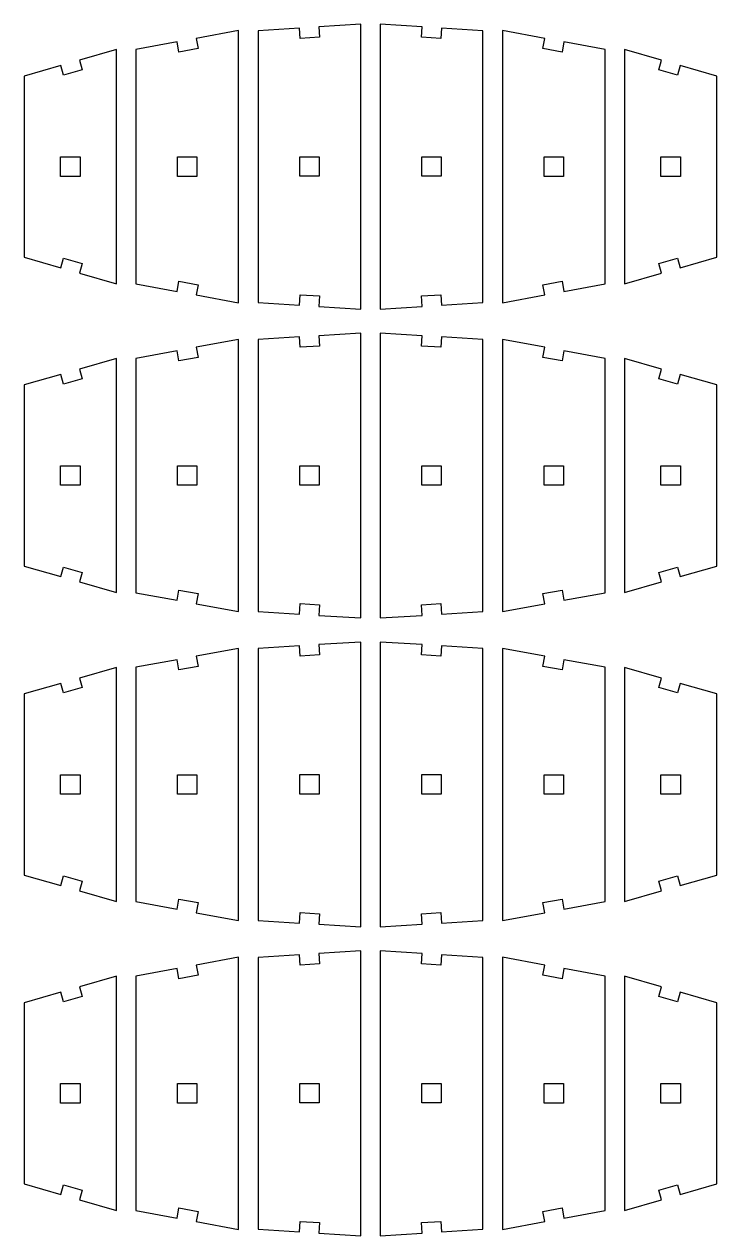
# Model space of a CAD drawing. Extents: x -216 to 216, y -215 to 215.
# Drawn here: x 109.5 to 216.4, y -215.4 to -28.3 of the extents above; entities that cross this region are included whole.
import ezdxf

# ---------------------------------------------------------------- set-up
doc = ezdxf.new("R2010")
doc.units = 0
doc.layers.add('LAYER_1', color=7, linetype='CONTINUOUS')

msp = doc.modelspace()

# ---------------------------------------------------------------- linework, layer by layer
at = {"layer": 'LAYER_1', "color": 5}
for points, knots in [([(142.58, -29.2846), (142.58, -29.2846), (142.58, -71.2923), (142.58, -71.2923), (142.58, -71.2923), (142.58, -71.2923), (136.0349, -70.0918), (136.0349, -70.0918), (136.0349, -70.0918), (136.0349, -70.0918), (136.3232, -68.5209), (136.3232, -68.5209), (136.3232, -68.5209), (136.3232, -68.5209), (133.3725, -67.9797), (133.3725, -67.9797), (133.3725, -67.9797), (133.3725, -67.9797), (133.0843, -69.5503), (133.0843, -69.5503), (133.0843, -69.5503), (133.0843, -69.5503), (126.7191, -68.3826), (126.7191, -68.3826), (126.7191, -68.3826), (126.7191, -68.3826), (126.7191, -32.194), (126.7191, -32.194), (126.7191, -32.194), (126.7191, -32.194), (133.0843, -31.0263), (133.0843, -31.0263), (133.0843, -31.0263), (133.0843, -31.0263), (133.3725, -32.5972), (133.3725, -32.5972), (133.3725, -32.5972), (133.3725, -32.5972), (136.3232, -32.0557), (136.3232, -32.0557), (136.3232, -32.0557), (136.3232, -32.0557), (136.0349, -30.4851), (136.0349, -30.4851), (136.0349, -30.4851), (136.0349, -30.4851), (142.58, -29.2846), (142.58, -29.2846)], [0, 0, 0, 0, 0.07692308, 0.07692308, 0.07692308, 0.07692308, 0.15384615, 0.15384615, 0.15384615, 0.15384615, 0.23076923, 0.23076923, 0.23076923, 0.23076923, 0.30769231, 0.30769231, 0.30769231, 0.30769231, 0.38461538, 0.38461538, 0.38461538, 0.38461538, 0.46153846, 0.46153846, 0.46153846, 0.46153846, 0.53846154, 0.53846154, 0.53846154, 0.53846154, 0.61538462, 0.61538462, 0.61538462, 0.61538462, 0.69230769, 0.69230769, 0.69230769, 0.69230769, 0.76923077, 0.76923077, 0.76923077, 0.76923077, 0.84615385, 0.84615385, 0.84615385, 0.84615385, 1, 1, 1, 1]), ([(145.5801, -29.2963), (145.5801, -29.2963), (151.99, -28.8916), (151.99, -28.8916), (151.99, -28.8916), (151.99, -28.8916), (152.0906, -30.4855), (152.0906, -30.4855), (152.0906, -30.4855), (152.0906, -30.4855), (155.0846, -30.2964), (155.0846, -30.2964), (155.0846, -30.2964), (155.0846, -30.2964), (154.9841, -28.7029), (154.9841, -28.7029), (154.9841, -28.7029), (154.9841, -28.7029), (161.4406, -28.2954), (161.4406, -28.2954), (161.4406, -28.2954), (161.4406, -28.2954), (161.4406, -72.2815), (161.4406, -72.2815), (161.4406, -72.2815), (161.4406, -72.2815), (154.9826, -71.8737), (154.9826, -71.8737), (154.9826, -71.8737), (154.9826, -71.8737), (155.0846, -70.2566), (155.0846, -70.2566), (155.0846, -70.2566), (155.0846, -70.2566), (152.0906, -70.0678), (152.0906, -70.0678), (152.0906, -70.0678), (152.0906, -70.0678), (151.9886, -71.685), (151.9886, -71.685), (151.9886, -71.685), (151.9886, -71.685), (145.5801, -71.2807), (145.5801, -71.2807), (145.5801, -71.2807), (145.5801, -71.2807), (145.5801, -29.2963), (145.5801, -29.2963)], [0, 0, 0, 0, 0.07692308, 0.07692308, 0.07692308, 0.07692308, 0.15384615, 0.15384615, 0.15384615, 0.15384615, 0.23076923, 0.23076923, 0.23076923, 0.23076923, 0.30769231, 0.30769231, 0.30769231, 0.30769231, 0.38461538, 0.38461538, 0.38461538, 0.38461538, 0.46153846, 0.46153846, 0.46153846, 0.46153846, 0.53846154, 0.53846154, 0.53846154, 0.53846154, 0.61538462, 0.61538462, 0.61538462, 0.61538462, 0.69230769, 0.69230769, 0.69230769, 0.69230769, 0.76923077, 0.76923077, 0.76923077, 0.76923077, 0.84615385, 0.84615385, 0.84615385, 0.84615385, 1, 1, 1, 1]), ([(180.3015, -29.2963), (180.3015, -29.2963), (180.3015, -71.2807), (180.3015, -71.2807), (180.3015, -71.2807), (180.3015, -71.2807), (173.8926, -71.685), (173.8926, -71.685), (173.8926, -71.685), (173.8926, -71.685), (173.7906, -70.0678), (173.7906, -70.0678), (173.7906, -70.0678), (173.7906, -70.0678), (170.7966, -70.2566), (170.7966, -70.2566), (170.7966, -70.2566), (170.7966, -70.2566), (170.8986, -71.8737), (170.8986, -71.8737), (170.8986, -71.8737), (170.8986, -71.8737), (164.4406, -72.2815), (164.4406, -72.2815), (164.4406, -72.2815), (164.4406, -72.2815), (164.4406, -28.2954), (164.4406, -28.2954), (164.4406, -28.2954), (164.4406, -28.2954), (170.8972, -28.7029), (170.8972, -28.7029), (170.8972, -28.7029), (170.8972, -28.7029), (170.7966, -30.2964), (170.7966, -30.2964), (170.7966, -30.2964), (170.7966, -30.2964), (173.7906, -30.4855), (173.7906, -30.4855), (173.7906, -30.4855), (173.7906, -30.4855), (173.8912, -28.8916), (173.8912, -28.8916), (173.8912, -28.8916), (173.8912, -28.8916), (180.3015, -29.2963), (180.3015, -29.2963)], [0, 0, 0, 0, 0.07692308, 0.07692308, 0.07692308, 0.07692308, 0.15384615, 0.15384615, 0.15384615, 0.15384615, 0.23076923, 0.23076923, 0.23076923, 0.23076923, 0.30769231, 0.30769231, 0.30769231, 0.30769231, 0.38461538, 0.38461538, 0.38461538, 0.38461538, 0.46153846, 0.46153846, 0.46153846, 0.46153846, 0.53846154, 0.53846154, 0.53846154, 0.53846154, 0.61538462, 0.61538462, 0.61538462, 0.61538462, 0.69230769, 0.69230769, 0.69230769, 0.69230769, 0.76923077, 0.76923077, 0.76923077, 0.76923077, 0.84615385, 0.84615385, 0.84615385, 0.84615385, 1, 1, 1, 1]), ([(183.3015, -71.2923), (183.3015, -71.2923), (183.3015, -29.2846), (183.3015, -29.2846), (183.3015, -29.2846), (183.3015, -29.2846), (189.8463, -30.4851), (189.8463, -30.4851), (189.8463, -30.4851), (189.8463, -30.4851), (189.558, -32.0557), (189.558, -32.0557), (189.558, -32.0557), (189.558, -32.0557), (192.509, -32.5972), (192.509, -32.5972), (192.509, -32.5972), (192.509, -32.5972), (192.7969, -31.0263), (192.7969, -31.0263), (192.7969, -31.0263), (192.7969, -31.0263), (199.1621, -32.194), (199.1621, -32.194), (199.1621, -32.194), (199.1621, -32.194), (199.1621, -68.3826), (199.1621, -68.3826), (199.1621, -68.3826), (199.1621, -68.3826), (192.7969, -69.5503), (192.7969, -69.5503), (192.7969, -69.5503), (192.7969, -69.5503), (192.509, -67.9797), (192.509, -67.9797), (192.509, -67.9797), (192.509, -67.9797), (189.558, -68.5209), (189.558, -68.5209), (189.558, -68.5209), (189.558, -68.5209), (189.8463, -70.0918), (189.8463, -70.0918), (189.8463, -70.0918), (189.8463, -70.0918), (183.3015, -71.2923), (183.3015, -71.2923)], [0, 0, 0, 0, 0.07692308, 0.07692308, 0.07692308, 0.07692308, 0.15384615, 0.15384615, 0.15384615, 0.15384615, 0.23076923, 0.23076923, 0.23076923, 0.23076923, 0.30769231, 0.30769231, 0.30769231, 0.30769231, 0.38461538, 0.38461538, 0.38461538, 0.38461538, 0.46153846, 0.46153846, 0.46153846, 0.46153846, 0.53846154, 0.53846154, 0.53846154, 0.53846154, 0.61538462, 0.61538462, 0.61538462, 0.61538462, 0.69230769, 0.69230769, 0.69230769, 0.69230769, 0.76923077, 0.76923077, 0.76923077, 0.76923077, 0.84615385, 0.84615385, 0.84615385, 0.84615385, 1, 1, 1, 1]), ([(109.4919, -64.2791), (109.4919, -64.2791), (109.4919, -36.2975), (109.4919, -36.2975), (109.4919, -36.2975), (109.4919, -36.2975), (115.135, -34.6793), (115.135, -34.6793), (115.135, -34.6793), (115.135, -34.6793), (115.5587, -36.1578), (115.5587, -36.1578), (115.5587, -36.1578), (115.5587, -36.1578), (118.4426, -35.3309), (118.4426, -35.3309), (118.4426, -35.3309), (118.4426, -35.3309), (118.0186, -33.8524), (118.0186, -33.8524), (118.0186, -33.8524), (118.0186, -33.8524), (123.7191, -32.2176), (123.7191, -32.2176), (123.7191, -32.2176), (123.7191, -32.2176), (123.7191, -68.359), (123.7191, -68.359), (123.7191, -68.359), (123.7191, -68.359), (118.0186, -66.7242), (118.0186, -66.7242), (118.0186, -66.7242), (118.0186, -66.7242), (118.4426, -65.2461), (118.4426, -65.2461), (118.4426, -65.2461), (118.4426, -65.2461), (115.5587, -64.4188), (115.5587, -64.4188), (115.5587, -64.4188), (115.5587, -64.4188), (115.135, -65.8973), (115.135, -65.8973), (115.135, -65.8973), (115.135, -65.8973), (109.4919, -64.2791), (109.4919, -64.2791)], [0, 0, 0, 0, 0.07692308, 0.07692308, 0.07692308, 0.07692308, 0.15384615, 0.15384615, 0.15384615, 0.15384615, 0.23076923, 0.23076923, 0.23076923, 0.23076923, 0.30769231, 0.30769231, 0.30769231, 0.30769231, 0.38461538, 0.38461538, 0.38461538, 0.38461538, 0.46153846, 0.46153846, 0.46153846, 0.46153846, 0.53846154, 0.53846154, 0.53846154, 0.53846154, 0.61538462, 0.61538462, 0.61538462, 0.61538462, 0.69230769, 0.69230769, 0.69230769, 0.69230769, 0.76923077, 0.76923077, 0.76923077, 0.76923077, 0.84615385, 0.84615385, 0.84615385, 0.84615385, 1, 1, 1, 1]), ([(216.3896, -36.2975), (216.3896, -36.2975), (216.3896, -64.2791), (216.3896, -64.2791), (216.3896, -64.2791), (216.3896, -64.2791), (210.7466, -65.8973), (210.7466, -65.8973), (210.7466, -65.8973), (210.7466, -65.8973), (210.3225, -64.4188), (210.3225, -64.4188), (210.3225, -64.4188), (210.3225, -64.4188), (207.4389, -65.2461), (207.4389, -65.2461), (207.4389, -65.2461), (207.4389, -65.2461), (207.8626, -66.7242), (207.8626, -66.7242), (207.8626, -66.7242), (207.8626, -66.7242), (202.1621, -68.359), (202.1621, -68.359), (202.1621, -68.359), (202.1621, -68.359), (202.1621, -32.2176), (202.1621, -32.2176), (202.1621, -32.2176), (202.1621, -32.2176), (207.8626, -33.8524), (207.8626, -33.8524), (207.8626, -33.8524), (207.8626, -33.8524), (207.4389, -35.3309), (207.4389, -35.3309), (207.4389, -35.3309), (207.4389, -35.3309), (210.3225, -36.1578), (210.3225, -36.1578), (210.3225, -36.1578), (210.3225, -36.1578), (210.7466, -34.6793), (210.7466, -34.6793), (210.7466, -34.6793), (210.7466, -34.6793), (216.3896, -36.2975), (216.3896, -36.2975)], [0, 0, 0, 0, 0.07692308, 0.07692308, 0.07692308, 0.07692308, 0.15384615, 0.15384615, 0.15384615, 0.15384615, 0.23076923, 0.23076923, 0.23076923, 0.23076923, 0.30769231, 0.30769231, 0.30769231, 0.30769231, 0.38461538, 0.38461538, 0.38461538, 0.38461538, 0.46153846, 0.46153846, 0.46153846, 0.46153846, 0.53846154, 0.53846154, 0.53846154, 0.53846154, 0.61538462, 0.61538462, 0.61538462, 0.61538462, 0.69230769, 0.69230769, 0.69230769, 0.69230769, 0.76923077, 0.76923077, 0.76923077, 0.76923077, 0.84615385, 0.84615385, 0.84615385, 0.84615385, 1, 1, 1, 1]), ([(115.1053, -51.7883), (115.1053, -51.7883), (118.1054, -51.7883), (118.1054, -51.7883), (118.1054, -51.7883), (118.1054, -51.7883), (118.1054, -48.7883), (118.1054, -48.7883), (118.1054, -48.7883), (118.1054, -48.7883), (115.1053, -48.7883), (115.1053, -48.7883), (115.1053, -48.7883), (115.1053, -48.7883), (115.1053, -51.7883), (115.1053, -51.7883)], [0, 0, 0, 0, 0.2, 0.2, 0.2, 0.2, 0.4, 0.4, 0.4, 0.4, 0.6, 0.6, 0.6, 0.6, 1, 1, 1, 1]), ([(133.1496, -48.7883), (133.1496, -48.7883), (133.1496, -51.7883), (133.1496, -51.7883), (133.1496, -51.7883), (133.1496, -51.7883), (136.1496, -51.7883), (136.1496, -51.7883), (136.1496, -51.7883), (136.1496, -51.7883), (136.1496, -48.7883), (136.1496, -48.7883), (136.1496, -48.7883), (136.1496, -48.7883), (133.1496, -48.7883), (133.1496, -48.7883)], [0, 0, 0, 0, 0.2, 0.2, 0.2, 0.2, 0.4, 0.4, 0.4, 0.4, 0.6, 0.6, 0.6, 0.6, 1, 1, 1, 1]), ([(152.0101, -51.7767), (152.0101, -51.7767), (155.0102, -51.7767), (155.0102, -51.7767), (155.0102, -51.7767), (155.0102, -51.7767), (155.0102, -48.7766), (155.0102, -48.7766), (155.0102, -48.7766), (155.0102, -48.7766), (152.0101, -48.7766), (152.0101, -48.7766), (152.0101, -48.7766), (152.0101, -48.7766), (152.0101, -51.7767), (152.0101, -51.7767)], [0, 0, 0, 0, 0.2, 0.2, 0.2, 0.2, 0.4, 0.4, 0.4, 0.4, 0.6, 0.6, 0.6, 0.6, 1, 1, 1, 1]), ([(170.871, -51.7767), (170.871, -51.7767), (173.8711, -51.7767), (173.8711, -51.7767), (173.8711, -51.7767), (173.8711, -51.7767), (173.8711, -48.7766), (173.8711, -48.7766), (173.8711, -48.7766), (173.8711, -48.7766), (170.871, -48.7766), (170.871, -48.7766), (170.871, -48.7766), (170.871, -48.7766), (170.871, -51.7767), (170.871, -51.7767)], [0, 0, 0, 0, 0.2, 0.2, 0.2, 0.2, 0.4, 0.4, 0.4, 0.4, 0.6, 0.6, 0.6, 0.6, 1, 1, 1, 1]), ([(192.732, -51.7883), (192.732, -51.7883), (192.732, -48.7883), (192.732, -48.7883), (192.732, -48.7883), (192.732, -48.7883), (189.732, -48.7883), (189.732, -48.7883), (189.732, -48.7883), (189.732, -48.7883), (189.732, -51.7883), (189.732, -51.7883), (189.732, -51.7883), (189.732, -51.7883), (192.732, -51.7883), (192.732, -51.7883)], [0, 0, 0, 0, 0.2, 0.2, 0.2, 0.2, 0.4, 0.4, 0.4, 0.4, 0.6, 0.6, 0.6, 0.6, 1, 1, 1, 1]), ([(207.7758, -51.7883), (207.7758, -51.7883), (210.7759, -51.7883), (210.7759, -51.7883), (210.7759, -51.7883), (210.7759, -51.7883), (210.7759, -48.7883), (210.7759, -48.7883), (210.7759, -48.7883), (210.7759, -48.7883), (207.7758, -48.7883), (207.7758, -48.7883), (207.7758, -48.7883), (207.7758, -48.7883), (207.7758, -51.7883), (207.7758, -51.7883)], [0, 0, 0, 0, 0.2, 0.2, 0.2, 0.2, 0.4, 0.4, 0.4, 0.4, 0.6, 0.6, 0.6, 0.6, 1, 1, 1, 1]), ([(145.5801, -76.9964), (145.5801, -76.9964), (151.99, -76.5918), (151.99, -76.5918), (151.99, -76.5918), (151.99, -76.5918), (152.0906, -78.1853), (152.0906, -78.1853), (152.0906, -78.1853), (152.0906, -78.1853), (155.0846, -77.9965), (155.0846, -77.9965), (155.0846, -77.9965), (155.0846, -77.9965), (154.9841, -76.4027), (154.9841, -76.4027), (154.9841, -76.4027), (154.9841, -76.4027), (161.4406, -75.9952), (161.4406, -75.9952), (161.4406, -75.9952), (161.4406, -75.9952), (161.4406, -119.9813), (161.4406, -119.9813), (161.4406, -119.9813), (161.4406, -119.9813), (154.9826, -119.5739), (154.9826, -119.5739), (154.9826, -119.5739), (154.9826, -119.5739), (155.0846, -117.9567), (155.0846, -117.9567), (155.0846, -117.9567), (155.0846, -117.9567), (152.0906, -117.7676), (152.0906, -117.7676), (152.0906, -117.7676), (152.0906, -117.7676), (151.9886, -119.3848), (151.9886, -119.3848), (151.9886, -119.3848), (151.9886, -119.3848), (145.5801, -118.9805), (145.5801, -118.9805), (145.5801, -118.9805), (145.5801, -118.9805), (145.5801, -76.9964), (145.5801, -76.9964)], [0, 0, 0, 0, 0.07692308, 0.07692308, 0.07692308, 0.07692308, 0.15384615, 0.15384615, 0.15384615, 0.15384615, 0.23076923, 0.23076923, 0.23076923, 0.23076923, 0.30769231, 0.30769231, 0.30769231, 0.30769231, 0.38461538, 0.38461538, 0.38461538, 0.38461538, 0.46153846, 0.46153846, 0.46153846, 0.46153846, 0.53846154, 0.53846154, 0.53846154, 0.53846154, 0.61538462, 0.61538462, 0.61538462, 0.61538462, 0.69230769, 0.69230769, 0.69230769, 0.69230769, 0.76923077, 0.76923077, 0.76923077, 0.76923077, 0.84615385, 0.84615385, 0.84615385, 0.84615385, 1, 1, 1, 1]), ([(180.3015, -76.9964), (180.3015, -76.9964), (180.3015, -118.9805), (180.3015, -118.9805), (180.3015, -118.9805), (180.3015, -118.9805), (173.8926, -119.3848), (173.8926, -119.3848), (173.8926, -119.3848), (173.8926, -119.3848), (173.7906, -117.7676), (173.7906, -117.7676), (173.7906, -117.7676), (173.7906, -117.7676), (170.7966, -117.9567), (170.7966, -117.9567), (170.7966, -117.9567), (170.7966, -117.9567), (170.8986, -119.5739), (170.8986, -119.5739), (170.8986, -119.5739), (170.8986, -119.5739), (164.4406, -119.9813), (164.4406, -119.9813), (164.4406, -119.9813), (164.4406, -119.9813), (164.4406, -75.9952), (164.4406, -75.9952), (164.4406, -75.9952), (164.4406, -75.9952), (170.8972, -76.4027), (170.8972, -76.4027), (170.8972, -76.4027), (170.8972, -76.4027), (170.7966, -77.9965), (170.7966, -77.9965), (170.7966, -77.9965), (170.7966, -77.9965), (173.7906, -78.1853), (173.7906, -78.1853), (173.7906, -78.1853), (173.7906, -78.1853), (173.8912, -76.5918), (173.8912, -76.5918), (173.8912, -76.5918), (173.8912, -76.5918), (180.3015, -76.9964), (180.3015, -76.9964)], [0, 0, 0, 0, 0.07692308, 0.07692308, 0.07692308, 0.07692308, 0.15384615, 0.15384615, 0.15384615, 0.15384615, 0.23076923, 0.23076923, 0.23076923, 0.23076923, 0.30769231, 0.30769231, 0.30769231, 0.30769231, 0.38461538, 0.38461538, 0.38461538, 0.38461538, 0.46153846, 0.46153846, 0.46153846, 0.46153846, 0.53846154, 0.53846154, 0.53846154, 0.53846154, 0.61538462, 0.61538462, 0.61538462, 0.61538462, 0.69230769, 0.69230769, 0.69230769, 0.69230769, 0.76923077, 0.76923077, 0.76923077, 0.76923077, 0.84615385, 0.84615385, 0.84615385, 0.84615385, 1, 1, 1, 1]), ([(142.58, -76.9844), (142.58, -76.9844), (142.58, -118.9921), (142.58, -118.9921), (142.58, -118.9921), (142.58, -118.9921), (136.0349, -117.7916), (136.0349, -117.7916), (136.0349, -117.7916), (136.0349, -117.7916), (136.3232, -116.2211), (136.3232, -116.2211), (136.3232, -116.2211), (136.3232, -116.2211), (133.3725, -115.6795), (133.3725, -115.6795), (133.3725, -115.6795), (133.3725, -115.6795), (133.0843, -117.2505), (133.0843, -117.2505), (133.0843, -117.2505), (133.0843, -117.2505), (126.7191, -116.0828), (126.7191, -116.0828), (126.7191, -116.0828), (126.7191, -116.0828), (126.7191, -79.8941), (126.7191, -79.8941), (126.7191, -79.8941), (126.7191, -79.8941), (133.0843, -78.7264), (133.0843, -78.7264), (133.0843, -78.7264), (133.0843, -78.7264), (133.3725, -80.297), (133.3725, -80.297), (133.3725, -80.297), (133.3725, -80.297), (136.3232, -79.7558), (136.3232, -79.7558), (136.3232, -79.7558), (136.3232, -79.7558), (136.0349, -78.1853), (136.0349, -78.1853), (136.0349, -78.1853), (136.0349, -78.1853), (142.58, -76.9844), (142.58, -76.9844)], [0, 0, 0, 0, 0.07692308, 0.07692308, 0.07692308, 0.07692308, 0.15384615, 0.15384615, 0.15384615, 0.15384615, 0.23076923, 0.23076923, 0.23076923, 0.23076923, 0.30769231, 0.30769231, 0.30769231, 0.30769231, 0.38461538, 0.38461538, 0.38461538, 0.38461538, 0.46153846, 0.46153846, 0.46153846, 0.46153846, 0.53846154, 0.53846154, 0.53846154, 0.53846154, 0.61538462, 0.61538462, 0.61538462, 0.61538462, 0.69230769, 0.69230769, 0.69230769, 0.69230769, 0.76923077, 0.76923077, 0.76923077, 0.76923077, 0.84615385, 0.84615385, 0.84615385, 0.84615385, 1, 1, 1, 1]), ([(183.3015, -118.9921), (183.3015, -118.9921), (183.3015, -76.9844), (183.3015, -76.9844), (183.3015, -76.9844), (183.3015, -76.9844), (189.8463, -78.1853), (189.8463, -78.1853), (189.8463, -78.1853), (189.8463, -78.1853), (189.558, -79.7558), (189.558, -79.7558), (189.558, -79.7558), (189.558, -79.7558), (192.509, -80.297), (192.509, -80.297), (192.509, -80.297), (192.509, -80.297), (192.7969, -78.7264), (192.7969, -78.7264), (192.7969, -78.7264), (192.7969, -78.7264), (199.1621, -79.8941), (199.1621, -79.8941), (199.1621, -79.8941), (199.1621, -79.8941), (199.1621, -116.0828), (199.1621, -116.0828), (199.1621, -116.0828), (199.1621, -116.0828), (192.7969, -117.2505), (192.7969, -117.2505), (192.7969, -117.2505), (192.7969, -117.2505), (192.509, -115.6795), (192.509, -115.6795), (192.509, -115.6795), (192.509, -115.6795), (189.558, -116.2211), (189.558, -116.2211), (189.558, -116.2211), (189.558, -116.2211), (189.8463, -117.7916), (189.8463, -117.7916), (189.8463, -117.7916), (189.8463, -117.7916), (183.3015, -118.9921), (183.3015, -118.9921)], [0, 0, 0, 0, 0.07692308, 0.07692308, 0.07692308, 0.07692308, 0.15384615, 0.15384615, 0.15384615, 0.15384615, 0.23076923, 0.23076923, 0.23076923, 0.23076923, 0.30769231, 0.30769231, 0.30769231, 0.30769231, 0.38461538, 0.38461538, 0.38461538, 0.38461538, 0.46153846, 0.46153846, 0.46153846, 0.46153846, 0.53846154, 0.53846154, 0.53846154, 0.53846154, 0.61538462, 0.61538462, 0.61538462, 0.61538462, 0.69230769, 0.69230769, 0.69230769, 0.69230769, 0.76923077, 0.76923077, 0.76923077, 0.76923077, 0.84615385, 0.84615385, 0.84615385, 0.84615385, 1, 1, 1, 1]), ([(109.4919, -111.9793), (109.4919, -111.9793), (109.4919, -83.9976), (109.4919, -83.9976), (109.4919, -83.9976), (109.4919, -83.9976), (115.135, -82.3794), (115.135, -82.3794), (115.135, -82.3794), (115.135, -82.3794), (115.5587, -83.8579), (115.5587, -83.8579), (115.5587, -83.8579), (115.5587, -83.8579), (118.4426, -83.0307), (118.4426, -83.0307), (118.4426, -83.0307), (118.4426, -83.0307), (118.0186, -81.5525), (118.0186, -81.5525), (118.0186, -81.5525), (118.0186, -81.5525), (123.7191, -79.9177), (123.7191, -79.9177), (123.7191, -79.9177), (123.7191, -79.9177), (123.7191, -116.0591), (123.7191, -116.0591), (123.7191, -116.0591), (123.7191, -116.0591), (118.0186, -114.4244), (118.0186, -114.4244), (118.0186, -114.4244), (118.0186, -114.4244), (118.4426, -112.9459), (118.4426, -112.9459), (118.4426, -112.9459), (118.4426, -112.9459), (115.5587, -112.119), (115.5587, -112.119), (115.5587, -112.119), (115.5587, -112.119), (115.135, -113.5974), (115.135, -113.5974), (115.135, -113.5974), (115.135, -113.5974), (109.4919, -111.9793), (109.4919, -111.9793)], [0, 0, 0, 0, 0.07692308, 0.07692308, 0.07692308, 0.07692308, 0.15384615, 0.15384615, 0.15384615, 0.15384615, 0.23076923, 0.23076923, 0.23076923, 0.23076923, 0.30769231, 0.30769231, 0.30769231, 0.30769231, 0.38461538, 0.38461538, 0.38461538, 0.38461538, 0.46153846, 0.46153846, 0.46153846, 0.46153846, 0.53846154, 0.53846154, 0.53846154, 0.53846154, 0.61538462, 0.61538462, 0.61538462, 0.61538462, 0.69230769, 0.69230769, 0.69230769, 0.69230769, 0.76923077, 0.76923077, 0.76923077, 0.76923077, 0.84615385, 0.84615385, 0.84615385, 0.84615385, 1, 1, 1, 1]), ([(216.3896, -83.9976), (216.3896, -83.9976), (216.3896, -111.9793), (216.3896, -111.9793), (216.3896, -111.9793), (216.3896, -111.9793), (210.7466, -113.5974), (210.7466, -113.5974), (210.7466, -113.5974), (210.7466, -113.5974), (210.3225, -112.119), (210.3225, -112.119), (210.3225, -112.119), (210.3225, -112.119), (207.4389, -112.9459), (207.4389, -112.9459), (207.4389, -112.9459), (207.4389, -112.9459), (207.8626, -114.4244), (207.8626, -114.4244), (207.8626, -114.4244), (207.8626, -114.4244), (202.1621, -116.0591), (202.1621, -116.0591), (202.1621, -116.0591), (202.1621, -116.0591), (202.1621, -79.9177), (202.1621, -79.9177), (202.1621, -79.9177), (202.1621, -79.9177), (207.8626, -81.5525), (207.8626, -81.5525), (207.8626, -81.5525), (207.8626, -81.5525), (207.4389, -83.0307), (207.4389, -83.0307), (207.4389, -83.0307), (207.4389, -83.0307), (210.3225, -83.8579), (210.3225, -83.8579), (210.3225, -83.8579), (210.3225, -83.8579), (210.7466, -82.3794), (210.7466, -82.3794), (210.7466, -82.3794), (210.7466, -82.3794), (216.3896, -83.9976), (216.3896, -83.9976)], [0, 0, 0, 0, 0.07692308, 0.07692308, 0.07692308, 0.07692308, 0.15384615, 0.15384615, 0.15384615, 0.15384615, 0.23076923, 0.23076923, 0.23076923, 0.23076923, 0.30769231, 0.30769231, 0.30769231, 0.30769231, 0.38461538, 0.38461538, 0.38461538, 0.38461538, 0.46153846, 0.46153846, 0.46153846, 0.46153846, 0.53846154, 0.53846154, 0.53846154, 0.53846154, 0.61538462, 0.61538462, 0.61538462, 0.61538462, 0.69230769, 0.69230769, 0.69230769, 0.69230769, 0.76923077, 0.76923077, 0.76923077, 0.76923077, 0.84615385, 0.84615385, 0.84615385, 0.84615385, 1, 1, 1, 1]), ([(115.1053, -99.4884), (115.1053, -99.4884), (118.1054, -99.4884), (118.1054, -99.4884), (118.1054, -99.4884), (118.1054, -99.4884), (118.1054, -96.4884), (118.1054, -96.4884), (118.1054, -96.4884), (118.1054, -96.4884), (115.1053, -96.4884), (115.1053, -96.4884), (115.1053, -96.4884), (115.1053, -96.4884), (115.1053, -99.4884), (115.1053, -99.4884)], [0, 0, 0, 0, 0.2, 0.2, 0.2, 0.2, 0.4, 0.4, 0.4, 0.4, 0.6, 0.6, 0.6, 0.6, 1, 1, 1, 1]), ([(133.1496, -96.4884), (133.1496, -96.4884), (133.1496, -99.4884), (133.1496, -99.4884), (133.1496, -99.4884), (133.1496, -99.4884), (136.1496, -99.4884), (136.1496, -99.4884), (136.1496, -99.4884), (136.1496, -99.4884), (136.1496, -96.4884), (136.1496, -96.4884), (136.1496, -96.4884), (136.1496, -96.4884), (133.1496, -96.4884), (133.1496, -96.4884)], [0, 0, 0, 0, 0.2, 0.2, 0.2, 0.2, 0.4, 0.4, 0.4, 0.4, 0.6, 0.6, 0.6, 0.6, 1, 1, 1, 1]), ([(152.0101, -99.4765), (152.0101, -99.4765), (155.0102, -99.4765), (155.0102, -99.4765), (155.0102, -99.4765), (155.0102, -99.4765), (155.0102, -96.4764), (155.0102, -96.4764), (155.0102, -96.4764), (155.0102, -96.4764), (152.0101, -96.4764), (152.0101, -96.4764), (152.0101, -96.4764), (152.0101, -96.4764), (152.0101, -99.4765), (152.0101, -99.4765)], [0, 0, 0, 0, 0.2, 0.2, 0.2, 0.2, 0.4, 0.4, 0.4, 0.4, 0.6, 0.6, 0.6, 0.6, 1, 1, 1, 1]), ([(170.871, -99.4765), (170.871, -99.4765), (173.8711, -99.4765), (173.8711, -99.4765), (173.8711, -99.4765), (173.8711, -99.4765), (173.8711, -96.4764), (173.8711, -96.4764), (173.8711, -96.4764), (173.8711, -96.4764), (170.871, -96.4764), (170.871, -96.4764), (170.871, -96.4764), (170.871, -96.4764), (170.871, -99.4765), (170.871, -99.4765)], [0, 0, 0, 0, 0.2, 0.2, 0.2, 0.2, 0.4, 0.4, 0.4, 0.4, 0.6, 0.6, 0.6, 0.6, 1, 1, 1, 1]), ([(192.732, -99.4884), (192.732, -99.4884), (192.732, -96.4884), (192.732, -96.4884), (192.732, -96.4884), (192.732, -96.4884), (189.732, -96.4884), (189.732, -96.4884), (189.732, -96.4884), (189.732, -96.4884), (189.732, -99.4884), (189.732, -99.4884), (189.732, -99.4884), (189.732, -99.4884), (192.732, -99.4884), (192.732, -99.4884)], [0, 0, 0, 0, 0.2, 0.2, 0.2, 0.2, 0.4, 0.4, 0.4, 0.4, 0.6, 0.6, 0.6, 0.6, 1, 1, 1, 1]), ([(207.7758, -99.4884), (207.7758, -99.4884), (210.7759, -99.4884), (210.7759, -99.4884), (210.7759, -99.4884), (210.7759, -99.4884), (210.7759, -96.4884), (210.7759, -96.4884), (210.7759, -96.4884), (210.7759, -96.4884), (207.7758, -96.4884), (207.7758, -96.4884), (207.7758, -96.4884), (207.7758, -96.4884), (207.7758, -99.4884), (207.7758, -99.4884)], [0, 0, 0, 0, 0.2, 0.2, 0.2, 0.2, 0.4, 0.4, 0.4, 0.4, 0.6, 0.6, 0.6, 0.6, 1, 1, 1, 1]), ([(142.58, -124.6845), (142.58, -124.6845), (142.58, -166.6923), (142.58, -166.6923), (142.58, -166.6923), (142.58, -166.6923), (136.0349, -165.4918), (136.0349, -165.4918), (136.0349, -165.4918), (136.0349, -165.4918), (136.3232, -163.9208), (136.3232, -163.9208), (136.3232, -163.9208), (136.3232, -163.9208), (133.3725, -163.3797), (133.3725, -163.3797), (133.3725, -163.3797), (133.3725, -163.3797), (133.0843, -164.9502), (133.0843, -164.9502), (133.0843, -164.9502), (133.0843, -164.9502), (126.7191, -163.7826), (126.7191, -163.7826), (126.7191, -163.7826), (126.7191, -163.7826), (126.7191, -127.5943), (126.7191, -127.5943), (126.7191, -127.5943), (126.7191, -127.5943), (133.0843, -126.4266), (133.0843, -126.4266), (133.0843, -126.4266), (133.0843, -126.4266), (133.3725, -127.9971), (133.3725, -127.9971), (133.3725, -127.9971), (133.3725, -127.9971), (136.3232, -127.456), (136.3232, -127.456), (136.3232, -127.456), (136.3232, -127.456), (136.0349, -125.885), (136.0349, -125.885), (136.0349, -125.885), (136.0349, -125.885), (142.58, -124.6845), (142.58, -124.6845)], [0, 0, 0, 0, 0.07692308, 0.07692308, 0.07692308, 0.07692308, 0.15384615, 0.15384615, 0.15384615, 0.15384615, 0.23076923, 0.23076923, 0.23076923, 0.23076923, 0.30769231, 0.30769231, 0.30769231, 0.30769231, 0.38461538, 0.38461538, 0.38461538, 0.38461538, 0.46153846, 0.46153846, 0.46153846, 0.46153846, 0.53846154, 0.53846154, 0.53846154, 0.53846154, 0.61538462, 0.61538462, 0.61538462, 0.61538462, 0.69230769, 0.69230769, 0.69230769, 0.69230769, 0.76923077, 0.76923077, 0.76923077, 0.76923077, 0.84615385, 0.84615385, 0.84615385, 0.84615385, 1, 1, 1, 1]), ([(145.5801, -124.6962), (145.5801, -124.6962), (151.99, -124.2919), (151.99, -124.2919), (151.99, -124.2919), (151.99, -124.2919), (152.0906, -125.8854), (152.0906, -125.8854), (152.0906, -125.8854), (152.0906, -125.8854), (155.0846, -125.6963), (155.0846, -125.6963), (155.0846, -125.6963), (155.0846, -125.6963), (154.9841, -124.1028), (154.9841, -124.1028), (154.9841, -124.1028), (154.9841, -124.1028), (161.4406, -123.6954), (161.4406, -123.6954), (161.4406, -123.6954), (161.4406, -123.6954), (161.4406, -167.6815), (161.4406, -167.6815), (161.4406, -167.6815), (161.4406, -167.6815), (154.9826, -167.274), (154.9826, -167.274), (154.9826, -167.274), (154.9826, -167.274), (155.0846, -165.6569), (155.0846, -165.6569), (155.0846, -165.6569), (155.0846, -165.6569), (152.0906, -165.4678), (152.0906, -165.4678), (152.0906, -165.4678), (152.0906, -165.4678), (151.9886, -167.0849), (151.9886, -167.0849), (151.9886, -167.0849), (151.9886, -167.0849), (145.5801, -166.6806), (145.5801, -166.6806), (145.5801, -166.6806), (145.5801, -166.6806), (145.5801, -124.6962), (145.5801, -124.6962)], [0, 0, 0, 0, 0.07692308, 0.07692308, 0.07692308, 0.07692308, 0.15384615, 0.15384615, 0.15384615, 0.15384615, 0.23076923, 0.23076923, 0.23076923, 0.23076923, 0.30769231, 0.30769231, 0.30769231, 0.30769231, 0.38461538, 0.38461538, 0.38461538, 0.38461538, 0.46153846, 0.46153846, 0.46153846, 0.46153846, 0.53846154, 0.53846154, 0.53846154, 0.53846154, 0.61538462, 0.61538462, 0.61538462, 0.61538462, 0.69230769, 0.69230769, 0.69230769, 0.69230769, 0.76923077, 0.76923077, 0.76923077, 0.76923077, 0.84615385, 0.84615385, 0.84615385, 0.84615385, 1, 1, 1, 1]), ([(180.3015, -124.6962), (180.3015, -124.6962), (180.3015, -166.6806), (180.3015, -166.6806), (180.3015, -166.6806), (180.3015, -166.6806), (173.8926, -167.0849), (173.8926, -167.0849), (173.8926, -167.0849), (173.8926, -167.0849), (173.7906, -165.4678), (173.7906, -165.4678), (173.7906, -165.4678), (173.7906, -165.4678), (170.7966, -165.6569), (170.7966, -165.6569), (170.7966, -165.6569), (170.7966, -165.6569), (170.8986, -167.274), (170.8986, -167.274), (170.8986, -167.274), (170.8986, -167.274), (164.4406, -167.6815), (164.4406, -167.6815), (164.4406, -167.6815), (164.4406, -167.6815), (164.4406, -123.6954), (164.4406, -123.6954), (164.4406, -123.6954), (164.4406, -123.6954), (170.8972, -124.1028), (170.8972, -124.1028), (170.8972, -124.1028), (170.8972, -124.1028), (170.7966, -125.6963), (170.7966, -125.6963), (170.7966, -125.6963), (170.7966, -125.6963), (173.7906, -125.8854), (173.7906, -125.8854), (173.7906, -125.8854), (173.7906, -125.8854), (173.8912, -124.2919), (173.8912, -124.2919), (173.8912, -124.2919), (173.8912, -124.2919), (180.3015, -124.6962), (180.3015, -124.6962)], [0, 0, 0, 0, 0.07692308, 0.07692308, 0.07692308, 0.07692308, 0.15384615, 0.15384615, 0.15384615, 0.15384615, 0.23076923, 0.23076923, 0.23076923, 0.23076923, 0.30769231, 0.30769231, 0.30769231, 0.30769231, 0.38461538, 0.38461538, 0.38461538, 0.38461538, 0.46153846, 0.46153846, 0.46153846, 0.46153846, 0.53846154, 0.53846154, 0.53846154, 0.53846154, 0.61538462, 0.61538462, 0.61538462, 0.61538462, 0.69230769, 0.69230769, 0.69230769, 0.69230769, 0.76923077, 0.76923077, 0.76923077, 0.76923077, 0.84615385, 0.84615385, 0.84615385, 0.84615385, 1, 1, 1, 1]), ([(183.3015, -166.6923), (183.3015, -166.6923), (183.3015, -124.6845), (183.3015, -124.6845), (183.3015, -124.6845), (183.3015, -124.6845), (189.8463, -125.885), (189.8463, -125.885), (189.8463, -125.885), (189.8463, -125.885), (189.558, -127.456), (189.558, -127.456), (189.558, -127.456), (189.558, -127.456), (192.509, -127.9971), (192.509, -127.9971), (192.509, -127.9971), (192.509, -127.9971), (192.7969, -126.4266), (192.7969, -126.4266), (192.7969, -126.4266), (192.7969, -126.4266), (199.1621, -127.5943), (199.1621, -127.5943), (199.1621, -127.5943), (199.1621, -127.5943), (199.1621, -163.7826), (199.1621, -163.7826), (199.1621, -163.7826), (199.1621, -163.7826), (192.7969, -164.9502), (192.7969, -164.9502), (192.7969, -164.9502), (192.7969, -164.9502), (192.509, -163.3797), (192.509, -163.3797), (192.509, -163.3797), (192.509, -163.3797), (189.558, -163.9208), (189.558, -163.9208), (189.558, -163.9208), (189.558, -163.9208), (189.8463, -165.4918), (189.8463, -165.4918), (189.8463, -165.4918), (189.8463, -165.4918), (183.3015, -166.6923), (183.3015, -166.6923)], [0, 0, 0, 0, 0.07692308, 0.07692308, 0.07692308, 0.07692308, 0.15384615, 0.15384615, 0.15384615, 0.15384615, 0.23076923, 0.23076923, 0.23076923, 0.23076923, 0.30769231, 0.30769231, 0.30769231, 0.30769231, 0.38461538, 0.38461538, 0.38461538, 0.38461538, 0.46153846, 0.46153846, 0.46153846, 0.46153846, 0.53846154, 0.53846154, 0.53846154, 0.53846154, 0.61538462, 0.61538462, 0.61538462, 0.61538462, 0.69230769, 0.69230769, 0.69230769, 0.69230769, 0.76923077, 0.76923077, 0.76923077, 0.76923077, 0.84615385, 0.84615385, 0.84615385, 0.84615385, 1, 1, 1, 1]), ([(109.4919, -159.679), (109.4919, -159.679), (109.4919, -131.6974), (109.4919, -131.6974), (109.4919, -131.6974), (109.4919, -131.6974), (115.135, -130.0792), (115.135, -130.0792), (115.135, -130.0792), (115.135, -130.0792), (115.5587, -131.5577), (115.5587, -131.5577), (115.5587, -131.5577), (115.5587, -131.5577), (118.4426, -130.7308), (118.4426, -130.7308), (118.4426, -130.7308), (118.4426, -130.7308), (118.0186, -129.2523), (118.0186, -129.2523), (118.0186, -129.2523), (118.0186, -129.2523), (123.7191, -127.6175), (123.7191, -127.6175), (123.7191, -127.6175), (123.7191, -127.6175), (123.7191, -163.7589), (123.7191, -163.7589), (123.7191, -163.7589), (123.7191, -163.7589), (118.0186, -162.1245), (118.0186, -162.1245), (118.0186, -162.1245), (118.0186, -162.1245), (118.4426, -160.646), (118.4426, -160.646), (118.4426, -160.646), (118.4426, -160.646), (115.5587, -159.8191), (115.5587, -159.8191), (115.5587, -159.8191), (115.5587, -159.8191), (115.135, -161.2972), (115.135, -161.2972), (115.135, -161.2972), (115.135, -161.2972), (109.4919, -159.679), (109.4919, -159.679)], [0, 0, 0, 0, 0.07692308, 0.07692308, 0.07692308, 0.07692308, 0.15384615, 0.15384615, 0.15384615, 0.15384615, 0.23076923, 0.23076923, 0.23076923, 0.23076923, 0.30769231, 0.30769231, 0.30769231, 0.30769231, 0.38461538, 0.38461538, 0.38461538, 0.38461538, 0.46153846, 0.46153846, 0.46153846, 0.46153846, 0.53846154, 0.53846154, 0.53846154, 0.53846154, 0.61538462, 0.61538462, 0.61538462, 0.61538462, 0.69230769, 0.69230769, 0.69230769, 0.69230769, 0.76923077, 0.76923077, 0.76923077, 0.76923077, 0.84615385, 0.84615385, 0.84615385, 0.84615385, 1, 1, 1, 1]), ([(216.3896, -131.6974), (216.3896, -131.6974), (216.3896, -159.679), (216.3896, -159.679), (216.3896, -159.679), (216.3896, -159.679), (210.7466, -161.2972), (210.7466, -161.2972), (210.7466, -161.2972), (210.7466, -161.2972), (210.3225, -159.8191), (210.3225, -159.8191), (210.3225, -159.8191), (210.3225, -159.8191), (207.4389, -160.646), (207.4389, -160.646), (207.4389, -160.646), (207.4389, -160.646), (207.8626, -162.1245), (207.8626, -162.1245), (207.8626, -162.1245), (207.8626, -162.1245), (202.1621, -163.7589), (202.1621, -163.7589), (202.1621, -163.7589), (202.1621, -163.7589), (202.1621, -127.6175), (202.1621, -127.6175), (202.1621, -127.6175), (202.1621, -127.6175), (207.8626, -129.2523), (207.8626, -129.2523), (207.8626, -129.2523), (207.8626, -129.2523), (207.4389, -130.7308), (207.4389, -130.7308), (207.4389, -130.7308), (207.4389, -130.7308), (210.3225, -131.5577), (210.3225, -131.5577), (210.3225, -131.5577), (210.3225, -131.5577), (210.7466, -130.0792), (210.7466, -130.0792), (210.7466, -130.0792), (210.7466, -130.0792), (216.3896, -131.6974), (216.3896, -131.6974)], [0, 0, 0, 0, 0.07692308, 0.07692308, 0.07692308, 0.07692308, 0.15384615, 0.15384615, 0.15384615, 0.15384615, 0.23076923, 0.23076923, 0.23076923, 0.23076923, 0.30769231, 0.30769231, 0.30769231, 0.30769231, 0.38461538, 0.38461538, 0.38461538, 0.38461538, 0.46153846, 0.46153846, 0.46153846, 0.46153846, 0.53846154, 0.53846154, 0.53846154, 0.53846154, 0.61538462, 0.61538462, 0.61538462, 0.61538462, 0.69230769, 0.69230769, 0.69230769, 0.69230769, 0.76923077, 0.76923077, 0.76923077, 0.76923077, 0.84615385, 0.84615385, 0.84615385, 0.84615385, 1, 1, 1, 1]), ([(115.1053, -147.1882), (115.1053, -147.1882), (118.1054, -147.1882), (118.1054, -147.1882), (118.1054, -147.1882), (118.1054, -147.1882), (118.1054, -144.1882), (118.1054, -144.1882), (118.1054, -144.1882), (118.1054, -144.1882), (115.1053, -144.1882), (115.1053, -144.1882), (115.1053, -144.1882), (115.1053, -144.1882), (115.1053, -147.1882), (115.1053, -147.1882)], [0, 0, 0, 0, 0.2, 0.2, 0.2, 0.2, 0.4, 0.4, 0.4, 0.4, 0.6, 0.6, 0.6, 0.6, 1, 1, 1, 1]), ([(133.1496, -144.1886), (133.1496, -144.1886), (133.1496, -147.1882), (133.1496, -147.1882), (133.1496, -147.1882), (133.1496, -147.1882), (136.1496, -147.1882), (136.1496, -147.1882), (136.1496, -147.1882), (136.1496, -147.1882), (136.1496, -144.1886), (136.1496, -144.1886), (136.1496, -144.1886), (136.1496, -144.1886), (133.1496, -144.1886), (133.1496, -144.1886)], [0, 0, 0, 0, 0.2, 0.2, 0.2, 0.2, 0.4, 0.4, 0.4, 0.4, 0.6, 0.6, 0.6, 0.6, 1, 1, 1, 1]), ([(152.0101, -147.1766), (152.0101, -147.1766), (155.0102, -147.1766), (155.0102, -147.1766), (155.0102, -147.1766), (155.0102, -147.1766), (155.0102, -144.1766), (155.0102, -144.1766), (155.0102, -144.1766), (155.0102, -144.1766), (152.0101, -144.1766), (152.0101, -144.1766), (152.0101, -144.1766), (152.0101, -144.1766), (152.0101, -147.1766), (152.0101, -147.1766)], [0, 0, 0, 0, 0.2, 0.2, 0.2, 0.2, 0.4, 0.4, 0.4, 0.4, 0.6, 0.6, 0.6, 0.6, 1, 1, 1, 1]), ([(170.871, -147.1766), (170.871, -147.1766), (173.8711, -147.1766), (173.8711, -147.1766), (173.8711, -147.1766), (173.8711, -147.1766), (173.8711, -144.1766), (173.8711, -144.1766), (173.8711, -144.1766), (173.8711, -144.1766), (170.871, -144.1766), (170.871, -144.1766), (170.871, -144.1766), (170.871, -144.1766), (170.871, -147.1766), (170.871, -147.1766)], [0, 0, 0, 0, 0.2, 0.2, 0.2, 0.2, 0.4, 0.4, 0.4, 0.4, 0.6, 0.6, 0.6, 0.6, 1, 1, 1, 1]), ([(192.732, -147.1882), (192.732, -147.1882), (192.732, -144.1886), (192.732, -144.1886), (192.732, -144.1886), (192.732, -144.1886), (189.732, -144.1886), (189.732, -144.1886), (189.732, -144.1886), (189.732, -144.1886), (189.732, -147.1882), (189.732, -147.1882), (189.732, -147.1882), (189.732, -147.1882), (192.732, -147.1882), (192.732, -147.1882)], [0, 0, 0, 0, 0.2, 0.2, 0.2, 0.2, 0.4, 0.4, 0.4, 0.4, 0.6, 0.6, 0.6, 0.6, 1, 1, 1, 1]), ([(207.7758, -147.1882), (207.7758, -147.1882), (210.7759, -147.1882), (210.7759, -147.1882), (210.7759, -147.1882), (210.7759, -147.1882), (210.7759, -144.1882), (210.7759, -144.1882), (210.7759, -144.1882), (210.7759, -144.1882), (207.7758, -144.1882), (207.7758, -144.1882), (207.7758, -144.1882), (207.7758, -144.1882), (207.7758, -147.1882), (207.7758, -147.1882)], [0, 0, 0, 0, 0.2, 0.2, 0.2, 0.2, 0.4, 0.4, 0.4, 0.4, 0.6, 0.6, 0.6, 0.6, 1, 1, 1, 1]), ([(145.5801, -172.3963), (145.5801, -172.3963), (151.99, -171.9917), (151.99, -171.9917), (151.99, -171.9917), (151.99, -171.9917), (152.0906, -173.5855), (152.0906, -173.5855), (152.0906, -173.5855), (152.0906, -173.5855), (155.0846, -173.3965), (155.0846, -173.3965), (155.0846, -173.3965), (155.0846, -173.3965), (154.9841, -171.803), (154.9841, -171.803), (154.9841, -171.803), (154.9841, -171.803), (161.4406, -171.3955), (161.4406, -171.3955), (161.4406, -171.3955), (161.4406, -171.3955), (161.4406, -215.3812), (161.4406, -215.3812), (161.4406, -215.3812), (161.4406, -215.3812), (154.9826, -214.9738), (154.9826, -214.9738), (154.9826, -214.9738), (154.9826, -214.9738), (155.0846, -213.3566), (155.0846, -213.3566), (155.0846, -213.3566), (155.0846, -213.3566), (152.0906, -213.1679), (152.0906, -213.1679), (152.0906, -213.1679), (152.0906, -213.1679), (151.9886, -214.785), (151.9886, -214.785), (151.9886, -214.785), (151.9886, -214.785), (145.5801, -214.3804), (145.5801, -214.3804), (145.5801, -214.3804), (145.5801, -214.3804), (145.5801, -172.3963), (145.5801, -172.3963)], [0, 0, 0, 0, 0.07692308, 0.07692308, 0.07692308, 0.07692308, 0.15384615, 0.15384615, 0.15384615, 0.15384615, 0.23076923, 0.23076923, 0.23076923, 0.23076923, 0.30769231, 0.30769231, 0.30769231, 0.30769231, 0.38461538, 0.38461538, 0.38461538, 0.38461538, 0.46153846, 0.46153846, 0.46153846, 0.46153846, 0.53846154, 0.53846154, 0.53846154, 0.53846154, 0.61538462, 0.61538462, 0.61538462, 0.61538462, 0.69230769, 0.69230769, 0.69230769, 0.69230769, 0.76923077, 0.76923077, 0.76923077, 0.76923077, 0.84615385, 0.84615385, 0.84615385, 0.84615385, 1, 1, 1, 1]), ([(180.3015, -172.3963), (180.3015, -172.3963), (180.3015, -214.3804), (180.3015, -214.3804), (180.3015, -214.3804), (180.3015, -214.3804), (173.8926, -214.785), (173.8926, -214.785), (173.8926, -214.785), (173.8926, -214.785), (173.7906, -213.1679), (173.7906, -213.1679), (173.7906, -213.1679), (173.7906, -213.1679), (170.7966, -213.3566), (170.7966, -213.3566), (170.7966, -213.3566), (170.7966, -213.3566), (170.8986, -214.9738), (170.8986, -214.9738), (170.8986, -214.9738), (170.8986, -214.9738), (164.4406, -215.3812), (164.4406, -215.3812), (164.4406, -215.3812), (164.4406, -215.3812), (164.4406, -171.3955), (164.4406, -171.3955), (164.4406, -171.3955), (164.4406, -171.3955), (170.8972, -171.803), (170.8972, -171.803), (170.8972, -171.803), (170.8972, -171.803), (170.7966, -173.3965), (170.7966, -173.3965), (170.7966, -173.3965), (170.7966, -173.3965), (173.7906, -173.5855), (173.7906, -173.5855), (173.7906, -173.5855), (173.7906, -173.5855), (173.8912, -171.9917), (173.8912, -171.9917), (173.8912, -171.9917), (173.8912, -171.9917), (180.3015, -172.3963), (180.3015, -172.3963)], [0, 0, 0, 0, 0.07692308, 0.07692308, 0.07692308, 0.07692308, 0.15384615, 0.15384615, 0.15384615, 0.15384615, 0.23076923, 0.23076923, 0.23076923, 0.23076923, 0.30769231, 0.30769231, 0.30769231, 0.30769231, 0.38461538, 0.38461538, 0.38461538, 0.38461538, 0.46153846, 0.46153846, 0.46153846, 0.46153846, 0.53846154, 0.53846154, 0.53846154, 0.53846154, 0.61538462, 0.61538462, 0.61538462, 0.61538462, 0.69230769, 0.69230769, 0.69230769, 0.69230769, 0.76923077, 0.76923077, 0.76923077, 0.76923077, 0.84615385, 0.84615385, 0.84615385, 0.84615385, 1, 1, 1, 1]), ([(142.58, -172.3843), (142.58, -172.3843), (142.58, -214.3924), (142.58, -214.3924), (142.58, -214.3924), (142.58, -214.3924), (136.0349, -213.1915), (136.0349, -213.1915), (136.0349, -213.1915), (136.0349, -213.1915), (136.3232, -211.621), (136.3232, -211.621), (136.3232, -211.621), (136.3232, -211.621), (133.3725, -211.0795), (133.3725, -211.0795), (133.3725, -211.0795), (133.3725, -211.0795), (133.0843, -212.6504), (133.0843, -212.6504), (133.0843, -212.6504), (133.0843, -212.6504), (126.7191, -211.4827), (126.7191, -211.4827), (126.7191, -211.4827), (126.7191, -211.4827), (126.7191, -175.294), (126.7191, -175.294), (126.7191, -175.294), (126.7191, -175.294), (133.0843, -174.1263), (133.0843, -174.1263), (133.0843, -174.1263), (133.0843, -174.1263), (133.3725, -175.6973), (133.3725, -175.6973), (133.3725, -175.6973), (133.3725, -175.6973), (136.3232, -175.1558), (136.3232, -175.1558), (136.3232, -175.1558), (136.3232, -175.1558), (136.0349, -173.5852), (136.0349, -173.5852), (136.0349, -173.5852), (136.0349, -173.5852), (142.58, -172.3843), (142.58, -172.3843)], [0, 0, 0, 0, 0.07692308, 0.07692308, 0.07692308, 0.07692308, 0.15384615, 0.15384615, 0.15384615, 0.15384615, 0.23076923, 0.23076923, 0.23076923, 0.23076923, 0.30769231, 0.30769231, 0.30769231, 0.30769231, 0.38461538, 0.38461538, 0.38461538, 0.38461538, 0.46153846, 0.46153846, 0.46153846, 0.46153846, 0.53846154, 0.53846154, 0.53846154, 0.53846154, 0.61538462, 0.61538462, 0.61538462, 0.61538462, 0.69230769, 0.69230769, 0.69230769, 0.69230769, 0.76923077, 0.76923077, 0.76923077, 0.76923077, 0.84615385, 0.84615385, 0.84615385, 0.84615385, 1, 1, 1, 1]), ([(183.3015, -214.3924), (183.3015, -214.3924), (183.3015, -172.3843), (183.3015, -172.3843), (183.3015, -172.3843), (183.3015, -172.3843), (189.8463, -173.5852), (189.8463, -173.5852), (189.8463, -173.5852), (189.8463, -173.5852), (189.558, -175.1558), (189.558, -175.1558), (189.558, -175.1558), (189.558, -175.1558), (192.509, -175.6973), (192.509, -175.6973), (192.509, -175.6973), (192.509, -175.6973), (192.7969, -174.1263), (192.7969, -174.1263), (192.7969, -174.1263), (192.7969, -174.1263), (199.1621, -175.294), (199.1621, -175.294), (199.1621, -175.294), (199.1621, -175.294), (199.1621, -211.4827), (199.1621, -211.4827), (199.1621, -211.4827), (199.1621, -211.4827), (192.7969, -212.6504), (192.7969, -212.6504), (192.7969, -212.6504), (192.7969, -212.6504), (192.509, -211.0795), (192.509, -211.0795), (192.509, -211.0795), (192.509, -211.0795), (189.558, -211.621), (189.558, -211.621), (189.558, -211.621), (189.558, -211.621), (189.8463, -213.1915), (189.8463, -213.1915), (189.8463, -213.1915), (189.8463, -213.1915), (183.3015, -214.3924), (183.3015, -214.3924)], [0, 0, 0, 0, 0.07692308, 0.07692308, 0.07692308, 0.07692308, 0.15384615, 0.15384615, 0.15384615, 0.15384615, 0.23076923, 0.23076923, 0.23076923, 0.23076923, 0.30769231, 0.30769231, 0.30769231, 0.30769231, 0.38461538, 0.38461538, 0.38461538, 0.38461538, 0.46153846, 0.46153846, 0.46153846, 0.46153846, 0.53846154, 0.53846154, 0.53846154, 0.53846154, 0.61538462, 0.61538462, 0.61538462, 0.61538462, 0.69230769, 0.69230769, 0.69230769, 0.69230769, 0.76923077, 0.76923077, 0.76923077, 0.76923077, 0.84615385, 0.84615385, 0.84615385, 0.84615385, 1, 1, 1, 1]), ([(109.4919, -207.3792), (109.4919, -207.3792), (109.4919, -179.3976), (109.4919, -179.3976), (109.4919, -179.3976), (109.4919, -179.3976), (115.135, -177.7794), (115.135, -177.7794), (115.135, -177.7794), (115.135, -177.7794), (115.5587, -179.2579), (115.5587, -179.2579), (115.5587, -179.2579), (115.5587, -179.2579), (118.4426, -178.4309), (118.4426, -178.4309), (118.4426, -178.4309), (118.4426, -178.4309), (118.0186, -176.9525), (118.0186, -176.9525), (118.0186, -176.9525), (118.0186, -176.9525), (123.7191, -175.3177), (123.7191, -175.3177), (123.7191, -175.3177), (123.7191, -175.3177), (123.7191, -211.4591), (123.7191, -211.4591), (123.7191, -211.4591), (123.7191, -211.4591), (118.0186, -209.8243), (118.0186, -209.8243), (118.0186, -209.8243), (118.0186, -209.8243), (118.4426, -208.3458), (118.4426, -208.3458), (118.4426, -208.3458), (118.4426, -208.3458), (115.5587, -207.5189), (115.5587, -207.5189), (115.5587, -207.5189), (115.5587, -207.5189), (115.135, -208.9974), (115.135, -208.9974), (115.135, -208.9974), (115.135, -208.9974), (109.4919, -207.3792), (109.4919, -207.3792)], [0, 0, 0, 0, 0.07692308, 0.07692308, 0.07692308, 0.07692308, 0.15384615, 0.15384615, 0.15384615, 0.15384615, 0.23076923, 0.23076923, 0.23076923, 0.23076923, 0.30769231, 0.30769231, 0.30769231, 0.30769231, 0.38461538, 0.38461538, 0.38461538, 0.38461538, 0.46153846, 0.46153846, 0.46153846, 0.46153846, 0.53846154, 0.53846154, 0.53846154, 0.53846154, 0.61538462, 0.61538462, 0.61538462, 0.61538462, 0.69230769, 0.69230769, 0.69230769, 0.69230769, 0.76923077, 0.76923077, 0.76923077, 0.76923077, 0.84615385, 0.84615385, 0.84615385, 0.84615385, 1, 1, 1, 1]), ([(216.3896, -179.3976), (216.3896, -179.3976), (216.3896, -207.3792), (216.3896, -207.3792), (216.3896, -207.3792), (216.3896, -207.3792), (210.7466, -208.9974), (210.7466, -208.9974), (210.7466, -208.9974), (210.7466, -208.9974), (210.3225, -207.5189), (210.3225, -207.5189), (210.3225, -207.5189), (210.3225, -207.5189), (207.4389, -208.3458), (207.4389, -208.3458), (207.4389, -208.3458), (207.4389, -208.3458), (207.8626, -209.8243), (207.8626, -209.8243), (207.8626, -209.8243), (207.8626, -209.8243), (202.1621, -211.4591), (202.1621, -211.4591), (202.1621, -211.4591), (202.1621, -211.4591), (202.1621, -175.3177), (202.1621, -175.3177), (202.1621, -175.3177), (202.1621, -175.3177), (207.8626, -176.9525), (207.8626, -176.9525), (207.8626, -176.9525), (207.8626, -176.9525), (207.4389, -178.4309), (207.4389, -178.4309), (207.4389, -178.4309), (207.4389, -178.4309), (210.3225, -179.2579), (210.3225, -179.2579), (210.3225, -179.2579), (210.3225, -179.2579), (210.7466, -177.7794), (210.7466, -177.7794), (210.7466, -177.7794), (210.7466, -177.7794), (216.3896, -179.3976), (216.3896, -179.3976)], [0, 0, 0, 0, 0.07692308, 0.07692308, 0.07692308, 0.07692308, 0.15384615, 0.15384615, 0.15384615, 0.15384615, 0.23076923, 0.23076923, 0.23076923, 0.23076923, 0.30769231, 0.30769231, 0.30769231, 0.30769231, 0.38461538, 0.38461538, 0.38461538, 0.38461538, 0.46153846, 0.46153846, 0.46153846, 0.46153846, 0.53846154, 0.53846154, 0.53846154, 0.53846154, 0.61538462, 0.61538462, 0.61538462, 0.61538462, 0.69230769, 0.69230769, 0.69230769, 0.69230769, 0.76923077, 0.76923077, 0.76923077, 0.76923077, 0.84615385, 0.84615385, 0.84615385, 0.84615385, 1, 1, 1, 1]), ([(115.1053, -194.8884), (115.1053, -194.8884), (118.1054, -194.8884), (118.1054, -194.8884), (118.1054, -194.8884), (118.1054, -194.8884), (118.1054, -191.8884), (118.1054, -191.8884), (118.1054, -191.8884), (118.1054, -191.8884), (115.1053, -191.8884), (115.1053, -191.8884), (115.1053, -191.8884), (115.1053, -191.8884), (115.1053, -194.8884), (115.1053, -194.8884)], [0, 0, 0, 0, 0.2, 0.2, 0.2, 0.2, 0.4, 0.4, 0.4, 0.4, 0.6, 0.6, 0.6, 0.6, 1, 1, 1, 1]), ([(133.1496, -191.8884), (133.1496, -191.8884), (133.1496, -194.8884), (133.1496, -194.8884), (133.1496, -194.8884), (133.1496, -194.8884), (136.1496, -194.8884), (136.1496, -194.8884), (136.1496, -194.8884), (136.1496, -194.8884), (136.1496, -191.8884), (136.1496, -191.8884), (136.1496, -191.8884), (136.1496, -191.8884), (133.1496, -191.8884), (133.1496, -191.8884)], [0, 0, 0, 0, 0.2, 0.2, 0.2, 0.2, 0.4, 0.4, 0.4, 0.4, 0.6, 0.6, 0.6, 0.6, 1, 1, 1, 1]), ([(152.0101, -194.8767), (152.0101, -194.8767), (155.0102, -194.8767), (155.0102, -194.8767), (155.0102, -194.8767), (155.0102, -194.8767), (155.0102, -191.8767), (155.0102, -191.8767), (155.0102, -191.8767), (155.0102, -191.8767), (152.0101, -191.8767), (152.0101, -191.8767), (152.0101, -191.8767), (152.0101, -191.8767), (152.0101, -194.8767), (152.0101, -194.8767)], [0, 0, 0, 0, 0.2, 0.2, 0.2, 0.2, 0.4, 0.4, 0.4, 0.4, 0.6, 0.6, 0.6, 0.6, 1, 1, 1, 1]), ([(170.871, -194.8767), (170.871, -194.8767), (173.8711, -194.8767), (173.8711, -194.8767), (173.8711, -194.8767), (173.8711, -194.8767), (173.8711, -191.8767), (173.8711, -191.8767), (173.8711, -191.8767), (173.8711, -191.8767), (170.871, -191.8767), (170.871, -191.8767), (170.871, -191.8767), (170.871, -191.8767), (170.871, -194.8767), (170.871, -194.8767)], [0, 0, 0, 0, 0.2, 0.2, 0.2, 0.2, 0.4, 0.4, 0.4, 0.4, 0.6, 0.6, 0.6, 0.6, 1, 1, 1, 1]), ([(192.732, -194.8884), (192.732, -194.8884), (192.732, -191.8884), (192.732, -191.8884), (192.732, -191.8884), (192.732, -191.8884), (189.732, -191.8884), (189.732, -191.8884), (189.732, -191.8884), (189.732, -191.8884), (189.732, -194.8884), (189.732, -194.8884), (189.732, -194.8884), (189.732, -194.8884), (192.732, -194.8884), (192.732, -194.8884)], [0, 0, 0, 0, 0.2, 0.2, 0.2, 0.2, 0.4, 0.4, 0.4, 0.4, 0.6, 0.6, 0.6, 0.6, 1, 1, 1, 1]), ([(207.7758, -194.8884), (207.7758, -194.8884), (210.7759, -194.8884), (210.7759, -194.8884), (210.7759, -194.8884), (210.7759, -194.8884), (210.7759, -191.8884), (210.7759, -191.8884), (210.7759, -191.8884), (210.7759, -191.8884), (207.7758, -191.8884), (207.7758, -191.8884), (207.7758, -191.8884), (207.7758, -191.8884), (207.7758, -194.8884), (207.7758, -194.8884)], [0, 0, 0, 0, 0.2, 0.2, 0.2, 0.2, 0.4, 0.4, 0.4, 0.4, 0.6, 0.6, 0.6, 0.6, 1, 1, 1, 1])]:
    msp.add_open_spline(points, degree=3, knots=knots, dxfattribs=at)

doc.saveas('drawing.dxf')
